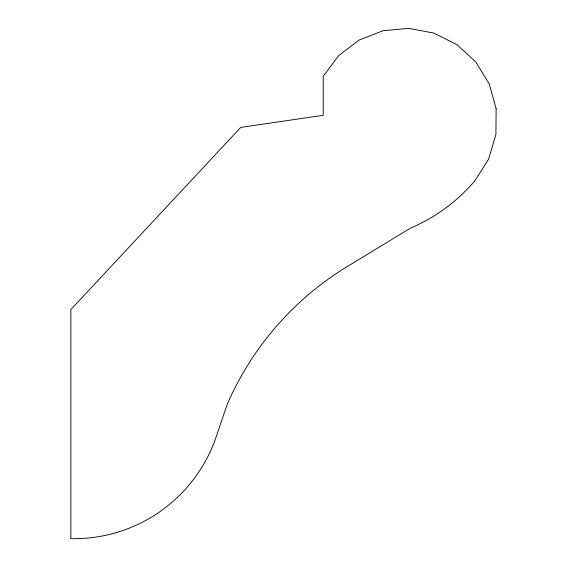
<?xml version="1.0" encoding="UTF-8"?>
<svg xmlns="http://www.w3.org/2000/svg" width="567" height="567" viewBox="0 0 567 567"><rect width="100%" height="100%" fill="white"/><g stroke="black" fill="none" stroke-linecap="round" stroke-linejoin="round"><path stroke-width="0.85" d="M496.132 108.736L495.912 134.45L488.634 159.114L474.841 180.823A173.97 173.97 0 0 1 410.274 228.225L352.575 263.364A302.395 302.395 0 0 0 227.147 404.484L216.197 436.76A150.156 150.156 0 0 1 70.868 538.65L70.868 309.568L240.741 127.405L323.225 115.307L323.225 76.254L338.619 55.651L359.081 40.08L383.044 30.738L408.644 28.35L433.918 33.099L456.91 44.616L475.848 62.016L489.264 83.951L496.132 108.736"/></g></svg>
